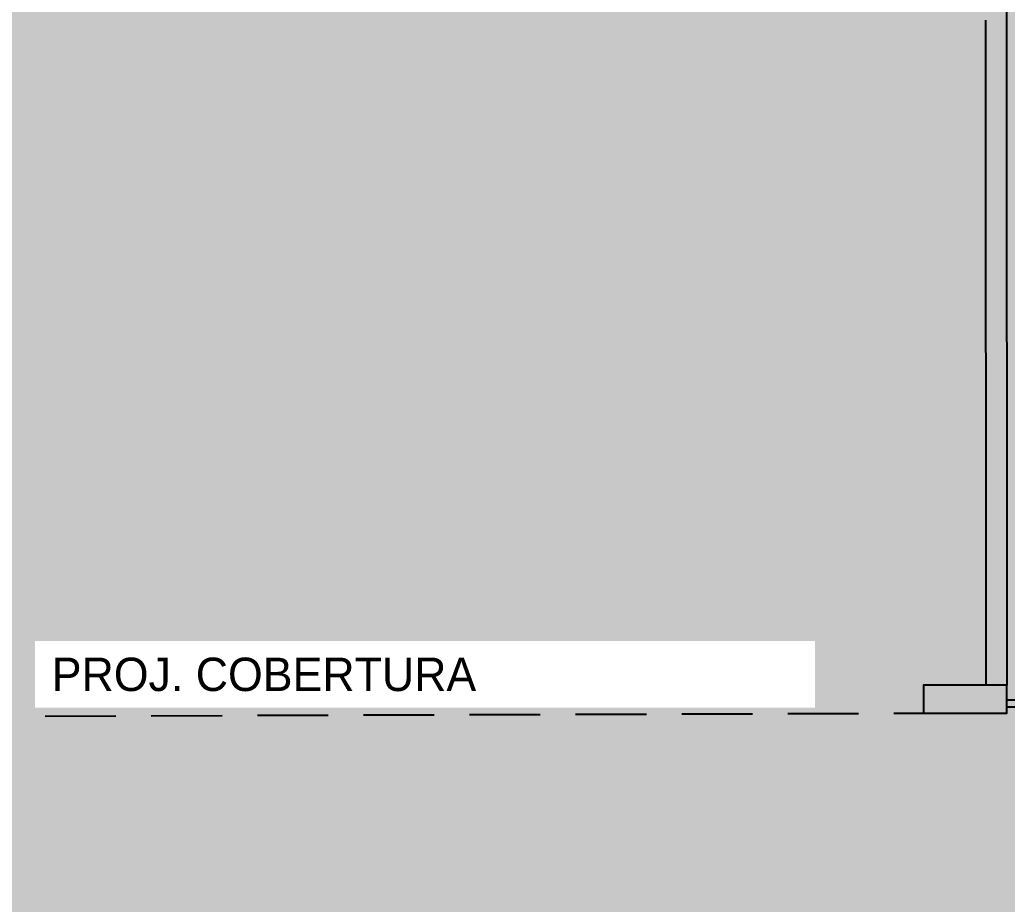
# Model space of a CAD drawing. Header units: centimetres. Extents: x 0 to 1099704, y -139216 to 99734.
# Drawn here: x 902411 to 903120, y 9573 to 10208 of the extents above; entities that cross this region are included whole.
import ezdxf

# ---------------------------------------------------------------- set-up
doc = ezdxf.new("R2010")
doc.units = ezdxf.units.CM
doc.header["$LTSCALE"] = 4
doc.linetypes.add('HIDDENX2', pattern=[19.05, 12.7, -6.35])
for name, color, linetype in [('0.2', 2, 'Continuous'), ('0.4', 4, 'Continuous'), ('0.6', 6, 'Continuous'), ('C-TEXTO-02', 2, 'Continuous')]:
    doc.layers.add(name, color=color, linetype=linetype)
doc.styles.add('Símbolos', font='ERASLGHT.TTF')

msp = doc.modelspace()

# ---------------------------------------------------------------- hatches: boundary and pattern name
at = {"layer": '0.2', "true_color": 0x000000}
h = msp.add_hatch(color=18, dxfattribs=at)
h.dxf.hatch_style = 1
h.paths.add_polyline_path([(904640.226, 9728.138), (903634.011, 9726.042), (903634.511, 10225.234), (903619.511, 10225.203), (903619.507, 10221.065), (903619.507, 10217.689), (903619.504, 10217.689), (903619.003, 9717.658), (903619.003, 9714.282), (903619, 9714.282), (903618.996, 9711.011), (904640.226, 9713.138)])
h.paths.add_polyline_path([(903119.901, 9729.939), (903059.901, 9729.939), (903059.901, 9709.939), (903119.901, 9709.939)])
h.paths.add_polyline_path([(903119.509, 10223.62), (902869.927, 10223.62), (902869.927, 10336.12), (902854.927, 10336.12), (902854.927, 10223.62), (902609.927, 10223.62), (902609.927, 10208.62), (902869.927, 10208.62), (903104.493, 10208.62), (903104.734, 9729.939), (903119.901, 9729.939)])
at = {"layer": '0.4', "true_color": 0xf8f3ec}
h = msp.add_hatch(color=7, dxfattribs=at)
h.dxf.hatch_style = 1
h.paths.add_polyline_path([(917643.755, 6257.497), (917643.755, 15479.046), (896254.948, 15479.046), (896254.948, 6257.497)])

# ---------------------------------------------------------------- linework, layer by layer
at = {"layer": '0.2'}
msp.add_lwpolyline([(903119.901, 9719.563), (903619.003, 9719.563), (903619.003, 9714.282), (903119.901, 9714.282)], close=True, dxfattribs=at)
at = {"layer": '0.4', "linetype": 'HIDDENX2'}
msp.add_lwpolyline([(900979.927, 10208.62), (900981.309, 9703.136), (903059.901, 9709.939)], dxfattribs=at)
at = {"layer": '0.6'}
for p, q in [((903119.509, 10223.62), (903119.901, 9729.939)), ((903104.494, 10208.02), (903104.734, 9729.939)), ((903119.842, 9724.971), (903119.901, 9724.971)), ((903104.744, 9709.939), (903104.744, 9709.939))]:
    msp.add_line(p, q, dxfattribs=at)
msp.add_lwpolyline([(903059.901, 9709.939), (903119.901, 9709.939), (903119.901, 9729.939), (903059.901, 9729.939)], close=True, dxfattribs=at)

# ---------------------------------------------------------------- next in the draw order: texts
at = {"layer": 'C-TEXTO-02', "insert": (902433.783, 9749.828), "char_height": 24, "width": 536.35929, "attachment_point": 1, "style": 'Símbolos', "bg_fill": 2}
msp.add_mtext('PROJ. COBERTURA', dxfattribs=at)

doc.saveas('drawing.dxf')
